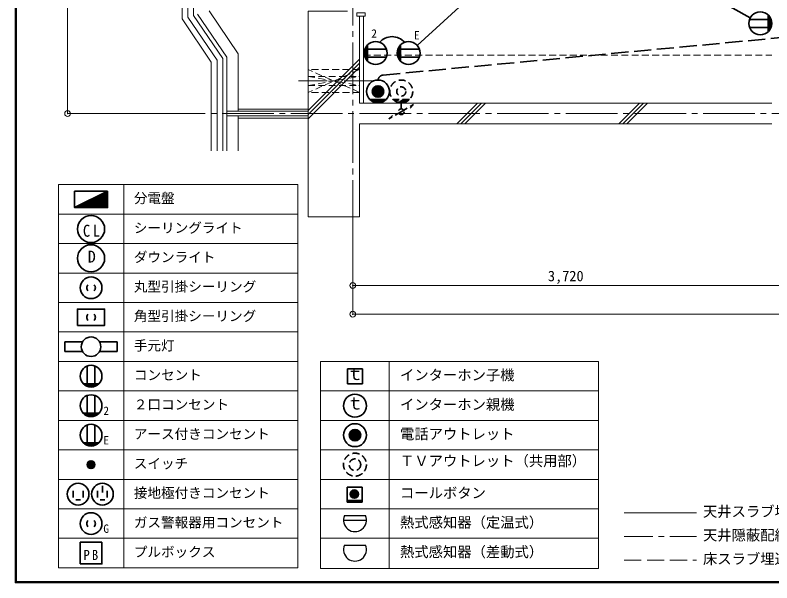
# Model space of a CAD drawing. Units: millimetres at full size, sheet at 1:50; details may follow other scales. Extents: x -9674 to 9699, y -6794 to 6791.
# Drawn here: x -9674 to -3067, y -6794 to -1840 of the extents above; entities that cross this region are included whole.
import ezdxf
from ezdxf.enums import TextEntityAlignment as Align

# ---------------------------------------------------------------- set-up
doc = ezdxf.new("R2010")
doc.units = ezdxf.units.MM
doc.header["$LTSCALE"] = 50
doc.header["$PDMODE"] = 32
doc.header["$PDSIZE"] = 50
for name, pattern in [('CHAIN1', [8, 5, -1, 1, -1]), ('CHAIN2', [12, 9, -1, 1, -1]), ('DASHED1', [1.8, 1.2, -0.6]), ('DASHED3', [4, 3, -1])]:
    doc.linetypes.add(name, pattern=pattern)
for name, color, linetype, lineweight in [('0-0_図面枠', 7, 'Continuous', 9), ('1-0_芯', 134, 'CHAIN2', 9), ('1-1_躯体', 134, 'Continuous', 9), ('1-3_建具', 134, 'Continuous', 9), ('1-6_ﾊﾞﾙｺﾆｰ・階段', 134, 'Continuous', 9), ('1-7_その他', 134, 'DASHED1', 9), ('1-8_ハッチ', 134, 'Continuous', 9), ('1-B_寸法', 134, 'Continuous', 9), ('1-C_梁', 134, 'DASHED1', 9), ('2-0_芯', 2, 'Continuous', 35), ('2-E', 2, 'Continuous', 35), ('3-2', 3, 'DASHED1', 35), ('3-3', 1, 'Continuous', 25), ('3-E', 3, 'Continuous', 35)]:
    doc.layers.add(name, color=color, linetype=linetype, lineweight=lineweight)
doc.styles.add('ＭＳ ゴシック', font='')
doc.styles.get('ＭＳ ゴシック').set_extended_font_data('MS Gothic')

msp = doc.modelspace()

# ---------------------------------------------------------------- linework, layer by layer
at = {"layer": '0-0_図面枠'}
for p, q in [((-9673.92, 6791.43), (-9673.92, -6793.93)), ((-9672.16, 6789.66), (-9672.16, -6792.16)), ((-9670.4, 6787.9), (-9670.4, -6790.4)), ((-9668.64, -6788.64), (-9668.64, 6786.14)), ((-9666.87, 6784.38), (-9666.87, -6786.88)), ((-9665.11, 6782.61), (-9665.11, -6785.11)), ((-9663.35, 6780.85), (-9663.35, -6783.35)), ((-9673.92, -6793.93), (9698.92, -6793.93)), ((-9672.16, -6792.16), (9697.16, -6792.16)), ((-9670.4, -6790.4), (9695.4, -6790.4)), ((9693.64, -6788.64), (-9668.64, -6788.64)), ((-9666.87, -6786.88), (9691.87, -6786.88)), ((-9665.11, -6785.11), (9690.11, -6785.11)), ((-9663.35, -6783.35), (9688.35, -6783.35))]:
    msp.add_line(p, q, dxfattribs=at)
at = {"layer": '1-0_芯'}
for p, q in [((-6725.88, 4520.51), (-6725.88, -3699.49)), ((-8465.88, -2699.49), (8544.12, -2699.49))]:
    msp.add_line(p, q, dxfattribs=at)
at = {"layer": '1-1_躯体'}
for p, q in [((-6665.88, -1849.49), (-6665.88, -2609.49)), ((-3065.88, -2609.49), (-6665.88, -2609.49)), ((-3065.88, -2789.49), (-6665.88, -2789.49)), ((-6665.88, -2789.49), (-6665.88, -3599.49)), ((-6665.88, -3599.49), (-7115.88, -3599.49))]:
    msp.add_line(p, q, dxfattribs=at)
msp.add_lwpolyline([(-6770.88, -1804.49), (-7115.88, -1804.49), (-7115.88, -3599.49)], dxfattribs=at)
at = {"layer": '1-3_建具'}
for p, q in [((-6690.88, -1849.49), (-6690.88, -1819.49)), ((-6618.88, -1849.49), (-6690.88, -1849.49))]:
    msp.add_line(p, q, dxfattribs=at)
msp.add_lwpolyline([(-6618.88, -1849.49), (-6618.88, -1819.49), (-6690.88, -1819.49)], dxfattribs=at)
at = {"layer": '1-6_ﾊﾞﾙｺﾆｰ・階段'}
for p, q in [((-8215.88, -1873.49), (-8215.88, 4420.51)), ((-8165.88, -1858.13), (-8165.88, 4420.51)), ((-8115.88, -1842.78), (-8115.88, 4420.51)), ((-8115.88, -1842.78), (-7860.88, -2218.78)), ((-8080.88, -1832.03), (-7825.88, -2208.03)), ((-7980.88, -1801.32), (-7725.88, -2177.32)), ((-8215.88, -1873.49), (-7960.88, -2249.49)), ((-8165.88, -1858.13), (-7910.88, -2234.13)), ((-7725.88, -2679.49), (-7725.88, -2177.32)), ((-7910.88, -3024.7), (-7910.88, -2234.13)), ((-7860.88, -3024.7), (-7860.88, -2218.78)), ((-7825.88, -3024.7), (-7825.88, -2208.03)), ((-7960.88, -3024.7), (-7960.88, -2249.49)), ((-7115.88, -2679.49), (-7825.88, -2679.49)), ((-7115.88, -2659.49), (-7725.88, -2659.49)), ((-7115.88, -2719.49), (-7825.88, -2719.49)), ((-7725.88, -3024.7), (-7725.88, -2719.49)), ((-7115.88, -2739.49), (-7725.88, -2739.49))]:
    msp.add_line(p, q, dxfattribs=at)
at = {"layer": '1-7_その他'}
for p, q in [((-6665.88, -2314.49), (-7115.88, -2314.49)), ((-6665.88, -2314.49), (-7115.88, -2514.87)), ((-6665.88, -2514.49), (-7115.88, -2315.66)), ((-7115.88, -2374.49), (-6665.88, -2374.49)), ((-7115.88, -2374.49), (-6665.88, -2454.49)), ((-7115.88, -2454.49), (-6665.88, -2374.49)), ((-7115.88, -2454.49), (-6665.88, -2454.49)), ((-6665.88, -2514.49), (-7115.88, -2514.49))]:
    msp.add_line(p, q, dxfattribs=at)
at = {"layer": '1-7_その他', "linetype": 'CHAIN1'}
msp.add_line((-6550.88, -2414.49), (-7215.88, -2414.49), dxfattribs=at)
at = {"layer": '1-8_ハッチ'}
for p, q in [((-6630.88, -1849.49), (-6630.88, -2609.49)), ((-7115.88, -2673.11), (-6665.88, -2223.11)), ((-7115.88, -2708.47), (-6665.88, -2258.47)), ((-7115.88, -2743.83), (-6665.88, -2293.83)), ((-5818.04, -2789.49), (-5638.04, -2609.49)), ((-5782.68, -2789.49), (-5602.68, -2609.49)), ((-5747.33, -2789.49), (-5567.33, -2609.49)), ((-4403.82, -2789.49), (-4223.82, -2609.49)), ((-4368.47, -2789.49), (-4188.47, -2609.49)), ((-4333.11, -2789.49), (-4153.11, -2609.49))]:
    msp.add_line(p, q, dxfattribs=at)
at = {"layer": '1-B_寸法'}
for p, q in [((-9215.88, 710.51), (-9215.88, -2699.49)), ((-9215.88, -2699.49), (-8465.88, -2699.49)), ((-6725.88, -4449.49), (-6725.88, -3699.49)), ((-6725.88, -4199.49), (-3005.88, -4199.49)), ((-6725.88, -4449.49), (6774.12, -4449.49))]:
    msp.add_line(p, q, dxfattribs=at)
for p in [(-9215.88, -2699.49), (-6725.88, -4199.49), (-6725.88, -4449.49)]:
    msp.add_point(p, dxfattribs=at)
at = {"layer": '1-C_梁'}
msp.add_line((-6630.88, -2189.49), (-3065.88, -2189.49), dxfattribs=at)
at = {"layer": '2-0_芯'}
for p, q in [((-4968.16, -1015.67), (-6164.79, -2104.01)), ((-4806.87, -997.13), (-3255.05, -1863.52)), ((-3097.71, -1840.86), (-3097.71, -1983.69)), ((-3094.71, -1843.94), (-3094.71, -1980.62)), ((-3261.42, -1877.28), (-3074.03, -1877.28)), ((-3088.71, -1850.97), (-3088.71, -1973.59)), ((-3082.7, -1859.6), (-3082.7, -1964.96)), ((-3076.71, -1870.81), (-3076.71, -1953.74)), ((-3070.71, -1887.96), (-3070.71, -1936.6)), ((-3261.42, -1947.28), (-3074.03, -1947.28)), ((-6605.23, -2110), (-6605.23, -2232.62)), ((-6599.23, -2102.97), (-6599.23, -2239.65)), ((-6596.23, -2099.9), (-6596.23, -2242.73)), ((-6317.8, -2110), (-6317.8, -2232.62)), ((-6311.8, -2102.97), (-6311.8, -2239.65)), ((-6308.79, -2099.9), (-6308.79, -2242.73)), ((-6623.23, -2146.99), (-6623.23, -2195.63)), ((-6619.91, -2136.31), (-6432.52, -2136.31)), ((-6617.23, -2129.85), (-6617.23, -2212.78)), ((-6611.23, -2118.63), (-6611.23, -2223.99)), ((-6335.8, -2146.99), (-6335.8, -2195.63)), ((-6332.48, -2136.31), (-6145.08, -2136.31)), ((-6329.8, -2129.85), (-6329.8, -2212.78)), ((-6323.8, -2118.63), (-6323.8, -2223.99)), ((-6619.91, -2206.31), (-6432.52, -2206.31)), ((-6332.48, -2206.31), (-6145.08, -2206.31))]:
    msp.add_line(p, q, dxfattribs=at)
at = {"layer": '2-0_芯', "color": 5, "lineweight": 18}
msp.add_line((-4356.82, -6181.72), (-3724.84, -6181.72), dxfattribs=at)
at = {"layer": '2-0_芯', "color": 5, "linetype": 'CHAIN1', "lineweight": 18}
msp.add_line((-4356.82, -6388.63), (-3724.84, -6388.63), dxfattribs=at)
at = {"layer": '2-0_芯', "color": 5, "linetype": 'DASHED3', "lineweight": 18}
msp.add_line((-4356.82, -6595.53), (-3724.84, -6595.53), dxfattribs=at)
at = {"layer": '2-0_芯'}
for centre in [(-3167.72, -1912.28), (-6526.22, -2171.31), (-6238.78, -2171.31)]:
    msp.add_circle(centre, 100.02, dxfattribs=at)
msp.add_arc((-6382.5, -2171.31), 143.72, 40.72684, 139.27316, dxfattribs=at)
at = {"layer": '2-E', "color": 7, "lineweight": 9}
for p, q in [((-9296.22, -3318.86), (-7206.22, -3318.86)), ((-9296.22, -3318.86), (-9296.22, -6662.63)), ((-8726.22, -3318.86), (-8726.22, -6662.63)), ((-7206.22, -3318.86), (-7206.22, -6662.63)), ((-9296.22, -3576.08), (-7206.22, -3576.08)), ((-9296.22, -3833.29), (-7206.22, -3833.29)), ((-9296.22, -4090.5), (-7206.22, -4090.5)), ((-9296.22, -4347.71), (-7206.22, -4347.71)), ((-9296.22, -4604.93), (-7206.22, -4604.93)), ((-9296.22, -4862.14), (-7206.22, -4862.14)), ((-7006.83, -4862.14), (-4579.74, -4862.14)), ((-6406.83, -4862.14), (-6406.83, -6669.39)), ((-4579.74, -4862.14), (-4579.74, -6669.39)), ((-9296.22, -5119.35), (-7206.22, -5119.35)), ((-7006.83, -5119.35), (-4579.74, -5119.35)), ((-9296.22, -5376.56), (-7206.22, -5376.56)), ((-7006.83, -5376.56), (-4579.74, -5376.56)), ((-9296.22, -5633.78), (-7206.22, -5633.78)), ((-7006.83, -5633.78), (-4579.74, -5633.78)), ((-9296.22, -5890.99), (-7206.22, -5890.99)), ((-7006.83, -5890.99), (-4579.74, -5890.99)), ((-9296.22, -6148.2), (-7206.22, -6148.2)), ((-7006.83, -6148.2), (-4579.74, -6148.2)), ((-9296.22, -6405.41), (-7206.22, -6405.41)), ((-7006.83, -6405.41), (-4579.74, -6405.41)), ((-9296.22, -6662.63), (-7206.22, -6662.63))]:
    msp.add_line(p, q, dxfattribs=at)
at = {"layer": '2-E'}
for p, q in [((-8867.19, -3375.46), (-9155.25, -3375.46)), ((-8985.3, -3434.51), (-8867.19, -3434.51)), ((-8976.66, -3430.19), (-8867.19, -3430.19)), ((-8968.02, -3425.87), (-8867.19, -3425.87)), ((-8959.38, -3421.55), (-8867.19, -3421.55)), ((-8950.74, -3417.23), (-8867.19, -3417.23)), ((-8942.1, -3412.91), (-8867.19, -3412.91)), ((-8933.46, -3408.59), (-8867.19, -3408.59)), ((-8924.82, -3404.27), (-8867.19, -3404.27)), ((-8916.18, -3399.95), (-8867.19, -3399.95)), ((-8907.54, -3395.63), (-8867.19, -3395.63)), ((-8898.9, -3391.31), (-8867.19, -3391.31)), ((-8890.26, -3386.99), (-8867.19, -3386.99)), ((-8881.62, -3382.67), (-8867.19, -3382.67)), ((-8872.98, -3378.35), (-8867.19, -3378.35)), ((-9114.9, -3499.31), (-8867.19, -3499.31)), ((-9106.26, -3494.99), (-8867.19, -3494.99)), ((-9097.62, -3490.67), (-8867.19, -3490.67)), ((-9088.98, -3486.35), (-8867.19, -3486.35)), ((-9080.34, -3482.03), (-8867.19, -3482.03)), ((-9071.7, -3477.71), (-8867.19, -3477.71)), ((-9063.06, -3473.39), (-8867.19, -3473.39)), ((-9054.42, -3469.07), (-8867.19, -3469.07)), ((-9045.78, -3464.75), (-8867.19, -3464.75)), ((-9037.14, -3460.43), (-8867.19, -3460.43)), ((-9028.5, -3456.11), (-8867.19, -3456.11)), ((-9019.86, -3451.79), (-8867.19, -3451.79)), ((-9011.22, -3447.47), (-8867.19, -3447.47)), ((-9002.58, -3443.15), (-8867.19, -3443.15)), ((-8993.94, -3438.83), (-8867.19, -3438.83)), ((-9149.46, -3516.59), (-8867.19, -3516.59)), ((-9140.82, -3512.27), (-8867.19, -3512.27)), ((-9132.18, -3507.95), (-8867.19, -3507.95)), ((-9123.54, -3503.63), (-8867.19, -3503.63)), ((-9111.22, -3519.48), (-8911.22, -3519.48)), ((-9239.26, -4690.77), (-9239.26, -4776.29)), ((-9085.27, -4690.77), (-9239.26, -4690.77)), ((-8783.17, -4690.77), (-8937.16, -4690.77)), ((-8783.17, -4776.29), (-8783.17, -4690.77)), ((-9239.26, -4776.29), (-9085.27, -4776.29)), ((-8937.16, -4776.29), (-8783.17, -4776.29)), ((-9044.47, -5079.76), (-9044.47, -4901.73)), ((-8977.97, -5079.76), (-8977.97, -4901.73)), ((-8943.37, -5057.26), (-9079.06, -5057.26)), ((-8946.29, -5060.11), (-9076.14, -5060.11)), ((-8952.97, -5065.81), (-9069.46, -5065.81)), ((-8961.17, -5071.51), (-9061.26, -5071.51)), ((-8971.83, -5077.21), (-9050.61, -5077.21)), ((-8988.11, -5082.91), (-9034.32, -5082.91)), ((-9044.47, -5336.97), (-9044.47, -5158.95)), ((-8977.97, -5336.97), (-8977.97, -5158.95)), ((-8943.37, -5314.47), (-9079.06, -5314.47)), ((-8946.29, -5317.32), (-9076.14, -5317.32)), ((-8952.97, -5323.02), (-9069.46, -5323.02)), ((-8961.17, -5328.72), (-9061.26, -5328.72)), ((-8971.83, -5334.42), (-9050.61, -5334.42)), ((-8988.11, -5340.12), (-9034.32, -5340.12)), ((-9044.47, -5594.18), (-9044.47, -5416.16)), ((-8977.97, -5594.18), (-8977.97, -5416.16)), ((-8943.37, -5571.68), (-9079.06, -5571.68)), ((-8946.29, -5574.54), (-9076.14, -5574.54)), ((-8952.97, -5580.24), (-9069.46, -5580.24)), ((-8961.17, -5585.94), (-9061.26, -5585.94)), ((-8971.83, -5591.64), (-9050.61, -5591.64)), ((-8988.11, -5597.34), (-9034.32, -5597.34)), ((-8982.28, -5744.14), (-9040.15, -5744.14)), ((-8990.69, -5735.02), (-9031.74, -5735.02)), ((-8977.01, -5762.38), (-9045.42, -5762.38)), ((-8978.25, -5753.26), (-9044.18, -5753.26)), ((-8978.25, -5771.5), (-9044.18, -5771.5)), ((-8982.28, -5780.63), (-9040.15, -5780.63)), ((-8990.69, -5789.75), (-9031.74, -5789.75)), ((-9167.08, -5989.59), (-9167.08, -6049.59)), ((-9080.93, -5989.59), (-9080.93, -6049.59)), ((-8955.08, -5989.59), (-8955.08, -6049.59)), ((-8912, -5946.52), (-8912, -6006.52)), ((-8868.93, -5989.59), (-8868.93, -6049.59)), ((-9104, -6068.93), (-9144, -6068.93)), ((-8892, -6068.93), (-8932, -6068.93)), ((-8916.22, -6439.02), (-9106.22, -6439.02)), ((-9106.22, -6439.02), (-9106.22, -6629.02))]:
    msp.add_line(p, q, dxfattribs=at)
at = {"layer": '2-E', "color": 3}
for p, q in [((-6641.83, -4925.93), (-6771.83, -4925.93)), ((-6771.83, -4925.93), (-6771.83, -5055.93)), ((-6641.83, -5055.93), (-6641.83, -4925.93)), ((-6771.83, -5055.93), (-6641.83, -5055.93)), ((-6750.13, -5480.36), (-6663.53, -5480.36)), ((-6746.83, -5475.36), (-6666.83, -5475.36)), ((-6742.54, -5470.36), (-6671.12, -5470.36)), ((-6736.83, -5465.36), (-6676.83, -5465.36)), ((-6728.63, -5460.36), (-6685.04, -5460.36)), ((-6756.83, -5505.36), (-6656.83, -5505.36)), ((-6756.58, -5500.36), (-6657.08, -5500.36)), ((-6756.58, -5510.36), (-6657.08, -5510.36)), ((-6755.82, -5495.36), (-6657.84, -5495.36)), ((-6755.82, -5515.36), (-6657.84, -5515.36)), ((-6754.53, -5490.36), (-6659.14, -5490.36)), ((-6754.53, -5520.36), (-6659.14, -5520.36)), ((-6752.66, -5485.36), (-6661.01, -5485.36)), ((-6752.66, -5525.36), (-6661.01, -5525.36)), ((-6750.13, -5530.36), (-6663.53, -5530.36)), ((-6746.83, -5535.36), (-6666.83, -5535.36)), ((-6742.54, -5540.36), (-6671.12, -5540.36)), ((-6736.83, -5545.36), (-6676.83, -5545.36)), ((-6728.63, -5550.36), (-6685.04, -5550.36)), ((-6645.36, -5959.86), (-6775.36, -5959.86)), ((-6775.36, -5959.86), (-6775.36, -6089.86)), ((-6677.5, -6009.87), (-6746.91, -6009.87)), ((-6681.75, -6000.27), (-6742.67, -6000.27)), ((-6690.6, -5990.67), (-6733.81, -5990.67)), ((-6645.36, -6089.86), (-6645.36, -5959.86)), ((-6775.36, -6074.86), (-6645.36, -6074.86)), ((-6676.2, -6019.47), (-6748.21, -6019.47)), ((-6677.5, -6029.08), (-6746.91, -6029.08)), ((-6681.75, -6038.68), (-6742.67, -6038.68)), ((-6690.6, -6048.28), (-6733.81, -6048.28)), ((-6775.36, -6079.86), (-6645.36, -6079.86)), ((-6775.36, -6084.86), (-6645.36, -6084.86)), ((-6775.36, -6089.86), (-6645.36, -6089.86))]:
    msp.add_line(p, q, dxfattribs=at)
at = {"layer": '2-E'}
for points in [[(-9155.25, -3519.48), (-8867.19, -3519.48), (-8867.19, -3375.46)], [(-9155.25, -3375.46), (-9155.25, -3519.48), (-8867.19, -3375.46)], [(-9106.22, -6629.02), (-8916.22, -6629.02), (-8916.22, -6439.02)]]:
    msp.add_lwpolyline(points, dxfattribs=at)
msp.add_lwpolyline([(-9129.97, -4547.57), (-8892.47, -4547.57), (-8892.47, -4405.07), (-9129.97, -4405.07)], close=True, dxfattribs=at)
at = {"layer": '2-E', "color": 7, "lineweight": 9}
msp.add_lwpolyline([(-7006.83, -4862.14), (-7006.83, -6669.39), (-4579.74, -6669.39)], dxfattribs=at)
at = {"layer": '2-E'}
for centre, radius in [((-9011.22, -3706.46), 118.77), ((-9011.22, -3961.89), 118.77), ((-9011.22, -4219.11), 95), ((-9011.22, -4733.53), 85.52), ((-9011.22, -4990.74), 95.02), ((-9011.22, -5247.96), 95.02), ((-9011.22, -5505.17), 95.02), ((-9011.22, -5762.38), 34.21), ((-9124, -6019.59), 95), ((-8912, -6019.59), 95), ((-9011.22, -6276.81), 95)]:
    msp.add_circle(centre, radius, dxfattribs=at)
at = {"layer": '2-E', "color": 3}
for centre, radius in [((-6706.83, -5248.14), 100), ((-6706.83, -5505.36), 100), ((-6706.83, -5505.36), 50), ((-6712.21, -6019.47), 36.01)]:
    msp.add_circle(centre, radius, dxfattribs=at)
at = {"layer": '2-E', "color": 3, "linetype": 'DASHED1'}
for radius in [100.02, 50.02]:
    msp.add_circle((-6706.83, -5762.57), radius, dxfattribs=at)
at = {"layer": '2-E'}
for centre, start, end in [((-9011.14, -4219.11), 134.60825, 225.39172), ((-9011.29, -4219.11), 314.60825, 45.39172), ((-9011.14, -4476.32), 134.60825, 225.39172), ((-9011.29, -4476.32), 314.60825, 45.39172), ((-9011.14, -6276.81), 134.60825, 225.39172), ((-9011.29, -6276.81), 314.60825, 45.39172)]:
    msp.add_arc(centre, 38.07, start, end, dxfattribs=at)
at = {"layer": '3-2'}
for p, q in [((-6231.29, -2576.22), (-6374.12, -2576.22)), ((-6237.71, -2582.22), (-6367.7, -2582.22)), ((-6245.47, -2588.22), (-6359.94, -2588.22)), ((-6255.21, -2594.22), (-6350.2, -2594.22)), ((-6268.59, -2600.22), (-6336.82, -2600.22)), ((-6302.71, -2606.22), (-6302.71, -2658.16)), ((-6302.71, -2683.16), (-6194.45, -2620.66)), ((-6194.45, -2620.66), (-6225.35, -2651.56)), ((-6302.71, -2683.16), (-6410.96, -2745.66)), ((-6410.96, -2745.66), (-6380.06, -2714.76))]:
    msp.add_line(p, q, dxfattribs=at)
for centre, radius in [((-6302.71, -2506.22), 100), ((-6302.71, -2506.22), 40), ((-6302.71, -2683.16), 25)]:
    msp.add_circle(centre, radius, dxfattribs=at)
at = {"layer": '3-3'}
for p, q in [((-6798.52, -6206.79), (-6615.15, -6206.79)), ((-6806.85, -6246.8), (-6606.81, -6246.8)), ((-6798.52, -6464.01), (-6615.15, -6464.01))]:
    msp.add_line(p, q, dxfattribs=at)
for centre in [(-6706.83, -6246.79), (-6706.83, -6504)]:
    msp.add_arc(centre, 100.03, 156.4305, 23.56947, dxfattribs=at)
at = {"layer": '3-E', "linetype": 'DASHED3'}
msp.add_line((-6460.49, -2362.69), (-1363.18, -1884.12), dxfattribs=at)
at = {"layer": '3-E'}
for p, q in [((-6550.82, -2484.42), (-6550.82, -2528.01)), ((-6545.82, -2476.22), (-6545.82, -2536.22)), ((-6540.82, -2470.51), (-6540.82, -2541.92)), ((-6535.82, -2466.22), (-6535.82, -2546.22)), ((-6530.82, -2462.92), (-6530.82, -2549.52)), ((-6525.82, -2460.39), (-6525.82, -2552.04)), ((-6520.82, -2458.52), (-6520.82, -2553.91)), ((-6515.82, -2457.23), (-6515.82, -2555.21)), ((-6510.82, -2456.47), (-6510.82, -2555.97)), ((-6505.82, -2456.22), (-6505.82, -2556.22)), ((-6500.82, -2456.47), (-6500.82, -2555.97)), ((-6495.82, -2457.23), (-6495.82, -2555.21)), ((-6490.82, -2458.52), (-6490.82, -2553.91)), ((-6485.82, -2460.39), (-6485.82, -2552.04)), ((-6480.82, -2462.92), (-6480.82, -2549.52)), ((-6475.82, -2466.22), (-6475.82, -2546.22)), ((-6470.82, -2470.51), (-6470.82, -2541.92)), ((-6465.82, -2476.22), (-6465.82, -2536.22)), ((-6460.82, -2484.42), (-6460.82, -2528.01)), ((-6434.4, -2576.22), (-6577.23, -2576.22)), ((-6440.83, -2582.22), (-6570.81, -2582.22)), ((-6448.58, -2588.22), (-6563.05, -2588.22)), ((-6458.32, -2594.22), (-6553.32, -2594.22)), ((-6471.7, -2600.22), (-6539.94, -2600.22))]:
    msp.add_line(p, q, dxfattribs=at)
for radius in [100, 50]:
    msp.add_circle((-6505.82, -2506.22), radius, dxfattribs=at)
at = {"layer": '3-E', "linetype": 'DASHED3'}
msp.add_arc((-6455.82, -2412.48), 50, 95.36358, 172.81137, dxfattribs=at)

# ---------------------------------------------------------------- texts
at = {"layer": '1-B_寸法', "style": 'ＭＳ ゴシック'}
msp.add_text('3,720', height=91.64, dxfattribs=at).set_placement((-5022.13, -4189.49), align=Align.BOTTOM_LEFT)
at = {"layer": '2-0_芯', "color": 7, "style": 'ＭＳ ゴシック'}
for s, p in [('2', (-6564.51, -2058.82)), ('E', (-6192.06, -2074.02))]:
    msp.add_text(s, height=73.31, dxfattribs=at).set_placement(p, align=Align.BOTTOM_LEFT)
at = {"layer": '2-E', "color": 7, "style": 'ＭＳ ゴシック'}
for s, height, p in [('分電盤', 87.06, (-8637.54, -3506.84)), ('シーリングライト', 87.06, (-8637.54, -3765.83)), ('D', 104.5, (-9040.74, -4030.8)), ('ダウンライト', 87.06, (-8637.54, -4021.27)), ('丸型引掛シーリング', 87.06, (-8637.54, -4278.48)), ('角型引掛シーリング', 87.06, (-8637.54, -4535.69)), ('手元灯', 87.06, (-8637.54, -4792.91)), ('コンセント', 87.06, (-8637.54, -5050.12)), ('ｔ', 110, (-6781.83, -5056.86)), ('インターホン子機', 91.64, (-6313.49, -5053.43)), ('２口コンセント', 87.06, (-8637.54, -5307.33)), ('ｔ', 110, (-6781.83, -5314.07)), ('インターホン親機', 91.64, (-6313.49, -5310.64)), ('2', 73.31, (-8903.82, -5351)), ('アース付きコンセント', 87.06, (-8637.54, -5564.54)), ('電話アウトレット', 91.64, (-6313.49, -5567.86)), ('E', 73.31, (-8903.82, -5608.22)), ('ＴＶアウトレット（共用部）', 91.64, (-6313.49, -5802.57)), ('スイッチ', 87.06, (-8637.54, -5821.76)), ('接地極付きコンセント', 87.06, (-8637.54, -6078.97)), ('コールボタン', 91.64, (-6313.49, -6082.28)), ('天井スラブ埋込配線', 91.64, (-3668.17, -6244.22)), ('ガス警報器用コンセント', 87.06, (-8637.54, -6336.18)), ('熱式感知器（定温式）', 91.64, (-6313.49, -6339.49)), ('G', 73.31, (-8903.82, -6379.85)), ('天井隠蔽配線', 91.64, (-3668.17, -6451.13)), ('プルボックス', 87.06, (-8637.54, -6593.39)), ('熱式感知器（差動式）', 91.64, (-6313.49, -6596.71)), ('床スラブ埋込または床隠蔽配線', 91.64, (-3668.17, -6658.03))]:
    msp.add_text(s, height=height, dxfattribs=at).set_placement(p, align=Align.BOTTOM_LEFT)
at = {"layer": '2-E', "color": 7, "attachment_point": 7, "style": 'ＭＳ ゴシック'}
for s, insert, char_height in [('\\T1.36;\\W0.9;CL', (-9082.3, -3775.36), 104.5), ('\\T1.36;\\W0.9;PB', (-9076.22, -6594.02), 87.98)]:
    msp.add_mtext(s, dxfattribs=dict(at, insert=insert, char_height=char_height))

doc.saveas('drawing.dxf')
